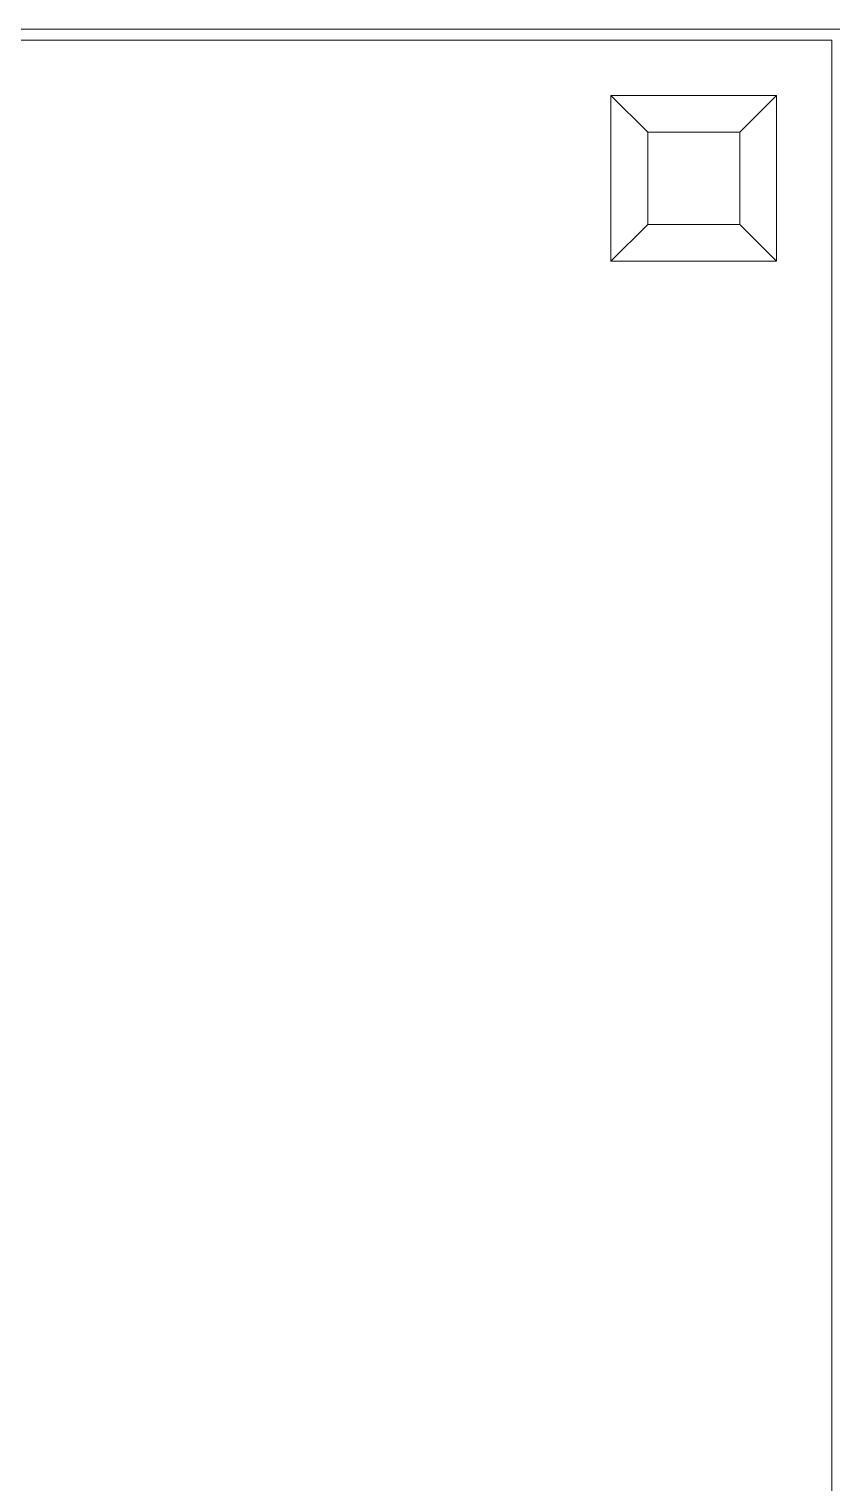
# Model space of a CAD drawing. Header units: metres. Extents: x 5 to 242, y -3 to 162.
# Drawn here: x 193.5753 to 193.7932, y 83.2872 to 83.6817 of the extents above; entities that cross this region are included whole.
import ezdxf

# ---------------------------------------------------------------- set-up
doc = ezdxf.new("R2010")
doc.units = ezdxf.units.M
doc.layers.add('P-SANR-FIXT', color=7, linetype='Continuous', lineweight=5)

# ---------------------------------------------------------------- blocks, each defined once
blk = doc.blocks.new('UT_Bebedouro Industrial - UT_Bebedouro Industrial-3662647-TÉRREO 1_20')
at = {"layer": 'P-SANR-FIXT', "color": 9, "true_color": 0xc0c0c0}
for p, q in [((0.343, -0.243), (0.343, 0.243)), ((0.34, 0.24), (0.34, -0.24)), ((0.34, -0.24), (0.34, 0.24)), ((0.34, -0.24), (-0.34, -0.24)), ((-0.34, -0.24), (0.34, -0.24))]:
    blk.add_line(p, q, dxfattribs=at)
at = {"layer": 'P-SANR-FIXT', "color": 254, "true_color": 0xd3d3d3}
for p, q in [((0.343, 0.243), (0.343, -0.243)), ((0.325, -0.18), (0.28, -0.18)), ((0.28, -0.18), (0.28, -0.225)), ((0.325, -0.225), (0.325, -0.18)), ((0.28, -0.225), (0.325, -0.225))]:
    blk.add_line(p, q, dxfattribs=at)
at = {"layer": 'P-SANR-FIXT', "color": 254, "true_color": 0xe0e0e0}
for p, q in [((0.34, -0.24), (0.34, 0.24)), ((0.34, 0.24), (0.34, -0.24)), ((0.325, -0.18), (0.28, -0.18)), ((0.28, -0.18), (0.28, -0.225)), ((0.28, -0.225), (0.28, -0.18)), ((0.28, -0.18), (0.325, -0.18)), ((0.325, -0.225), (0.325, -0.18)), ((0.325, -0.18), (0.325, -0.225)), ((0.28, -0.225), (0.325, -0.225)), ((0.325, -0.225), (0.28, -0.225)), ((-0.34, -0.24), (0.34, -0.24)), ((-0.17861, -0.24), (-0.0152, -0.24)), ((-0.04463, -0.24), (-0.02231, -0.24)), ((-0.04463, -0.24), (0.03865, -0.24)), ((0.00722, -0.24), (-0.02337, -0.24)), ((-0.01891, -0.24), (-0.02337, -0.24)), ((-0.02222, -0.24), (-0.023, -0.24)), ((-0.01626, -0.24), (-0.023, -0.24)), ((0.023, -0.24), (-0.02222, -0.24)), ((0.01862, -0.24), (-0.0215, -0.24)), ((-0.0152, -0.24), (-0.0215, -0.24)), ((0.0152, -0.24), (0.17861, -0.24)), ((0.01862, -0.24), (0.0152, -0.24)), ((0.023, -0.24), (0.01626, -0.24)), ((0.0215, -0.24), (0.01862, -0.24)), ((0.0215, -0.24), (0.01862, -0.24)), ((0.02337, -0.24), (0.01891, -0.24)), ((0.02337, -0.24), (0.01891, -0.24)), ((0.02231, -0.24), (0.04463, -0.24)), ((0.03865, -0.24), (0.04463, -0.24)), ((0.14919, -0.24), (0.1715, -0.24)), ((0.14919, -0.24), (0.19381, -0.24)), ((0.20104, -0.24), (0.17044, -0.24)), ((0.1749, -0.24), (0.17044, -0.24)), ((0.19977, -0.24), (0.17081, -0.24)), ((0.17755, -0.24), (0.17081, -0.24)), ((0.21531, -0.24), (0.17231, -0.24)), ((0.17861, -0.24), (0.17231, -0.24)), ((0.19381, -0.24), (0.23844, -0.24)), ((0.21681, -0.24), (0.19977, -0.24)), ((0.20902, -0.24), (0.34, -0.24)), ((0.21531, -0.24), (0.20902, -0.24)), ((0.21681, -0.24), (0.21008, -0.24)), ((0.21719, -0.24), (0.21272, -0.24)), ((0.21719, -0.24), (0.21272, -0.24)), ((0.21613, -0.24), (0.23844, -0.24))]:
    blk.add_line(p, q, dxfattribs=at)
at = {"layer": 'P-SANR-FIXT', "color": 254, "true_color": 0xe9e9e9}
for p, q in [((0.29, -0.19), (0.28, -0.18)), ((0.315, -0.19), (0.325, -0.18)), ((0.29, -0.19), (0.315, -0.19)), ((0.29, -0.215), (0.29, -0.19)), ((0.315, -0.19), (0.315, -0.215)), ((0.28, -0.225), (0.29, -0.215)), ((0.315, -0.215), (0.29, -0.215)), ((0.315, -0.215), (0.325, -0.225)), ((-0.17861, -0.24), (-0.0152, -0.24)), ((-0.0152, -0.24), (-0.17861, -0.24)), ((-0.00595, -0.24), (-0.01626, -0.24)), ((-0.01075, -0.24), (-0.0152, -0.24)), ((0.0152, -0.24), (-0.01075, -0.24)), ((0.01626, -0.24), (-0.00595, -0.24)), ((0.0152, -0.24), (0.17861, -0.24)), ((0.17861, -0.24), (0.0152, -0.24)), ((0.18231, -0.24), (0.17755, -0.24)), ((0.18306, -0.24), (0.17861, -0.24)), ((0.18786, -0.24), (0.18231, -0.24)), ((0.18825, -0.24), (0.18306, -0.24)), ((0.19381, -0.24), (0.18786, -0.24)), ((0.19938, -0.24), (0.18825, -0.24)), ((0.19977, -0.24), (0.19381, -0.24)), ((0.20902, -0.24), (0.19938, -0.24)), ((0.20531, -0.24), (0.19977, -0.24)), ((0.21008, -0.24), (0.20531, -0.24)), ((0.20902, -0.24), (0.34, -0.24)), ((0.34, -0.24), (0.20902, -0.24))]:
    blk.add_line(p, q, dxfattribs=at)

msp = doc.modelspace()

# ---------------------------------------------------------------- block references
at = {"layer": 'P-SANR-FIXT', "color": 254, "true_color": 0xe0e0e0, "rotation": 89.99999999999953}
msp.add_blockref('UT_Bebedouro Industrial - UT_Bebedouro Industrial-3662647-TÉRREO 1_20', (193.55321, 83.3387), dxfattribs=at)

doc.saveas('drawing.dxf')
